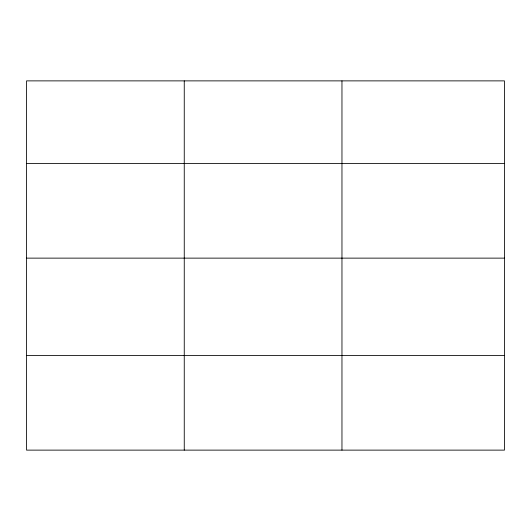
<?xml version="1.0" encoding="UTF-8"?>
<svg xmlns="http://www.w3.org/2000/svg" width="531" height="531" viewBox="0 0 531 531"><rect width="100%" height="100%" fill="white"/><g stroke="black" fill="none" stroke-linecap="round" stroke-linejoin="round"><path stroke-width="0.8" d="M504.45 258.132L504.45 80.878L26.55 80.878L26.55 450.122L504.45 450.122L504.45 258.132L26.55 258.132M26.55 163.568L504.45 163.568M26.55 355.558L504.45 355.558M341.964 80.878L341.964 450.122M184.257 80.878L184.257 450.122"/></g></svg>
